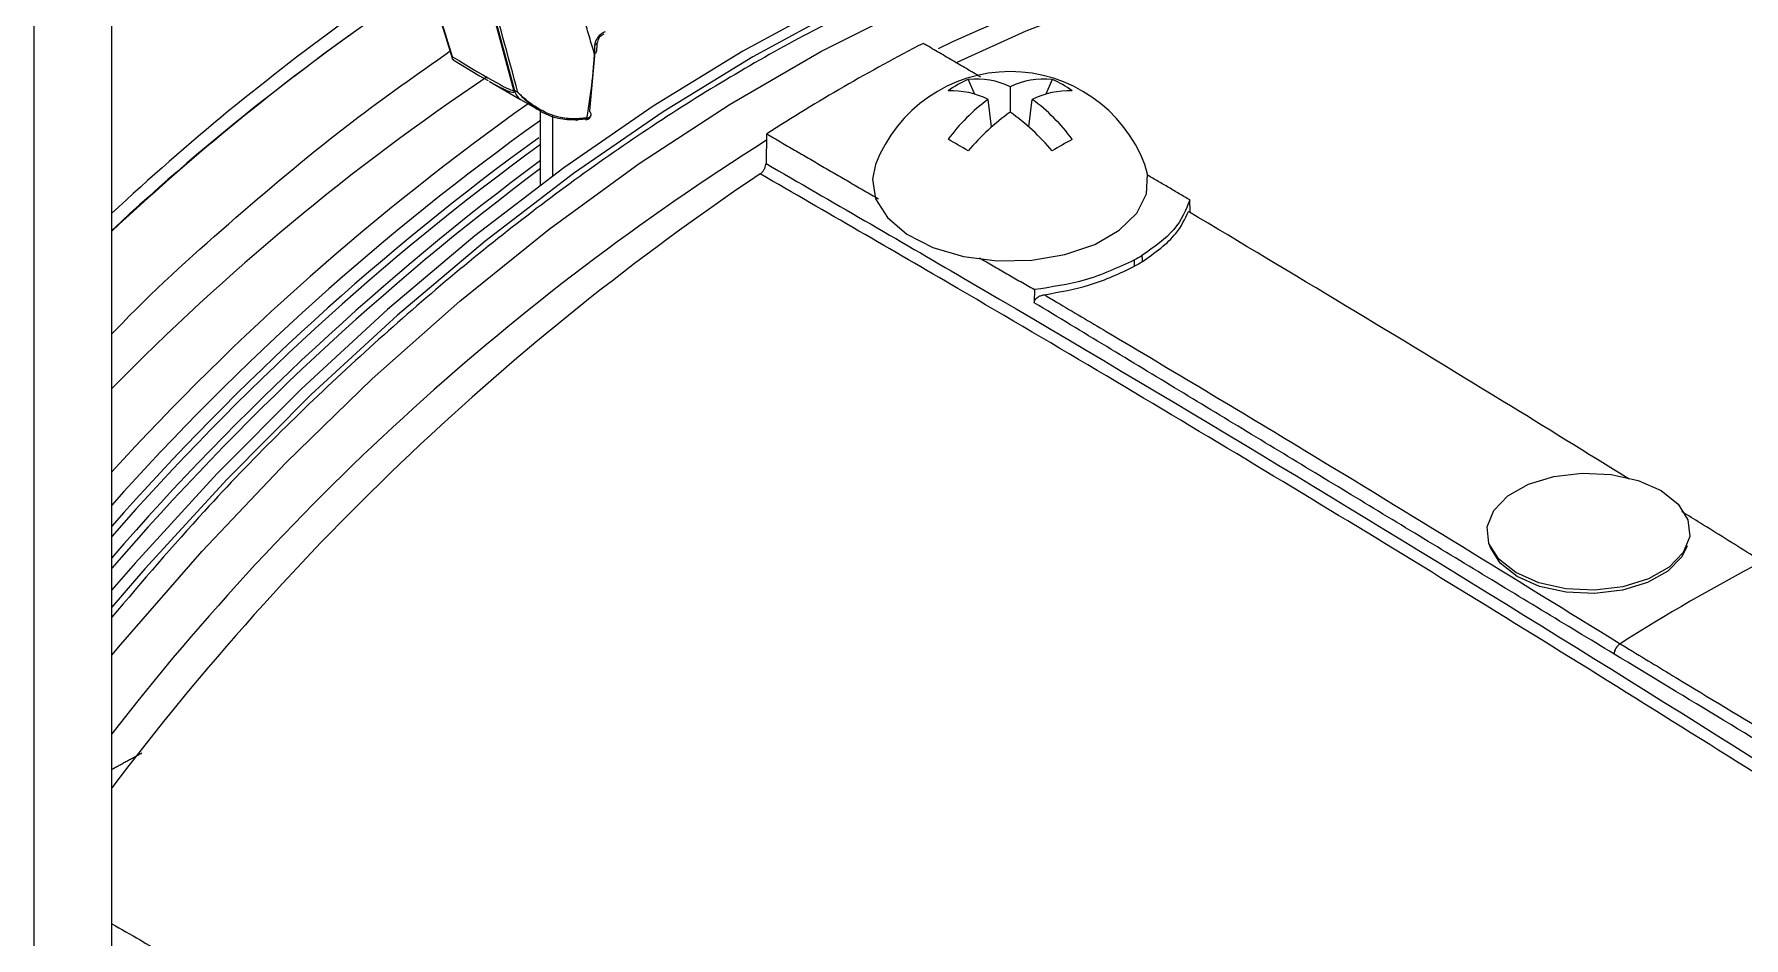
# Model space of a CAD drawing. Extents: x 2 to 136, y 1 to 99.
# Drawn here: x 99.101 to 102.027, y 13.861 to 15.407 of the extents above; entities that cross this region are included whole.
import ezdxf

# ---------------------------------------------------------------- set-up
doc = ezdxf.new("R2010")
doc.units = 0
doc.header["$MEASUREMENT"] = 0
doc.linetypes.add('SLD-Solid', pattern=[0])
doc.layers.add('OBJECT', color=7, linetype='CONTINUOUS')

msp = doc.modelspace()

# ---------------------------------------------------------------- linework, layer by layer
at = {"layer": 'OBJECT', "linetype": 'SLD-Solid', "lineweight": 15}
for p, q in [((99.2336, 9.5786), (99.2336, 16.9051)), ((99.1007, 9.5018), (99.1007, 16.8284)), ((99.7469, 15.5905), (99.8168, 15.3645)), ((99.8169, 15.3687), (99.7487, 15.5894)), ((99.9218, 15.3117), (99.8715, 15.4995)), ((99.8726, 15.4988), (99.9229, 15.311)), ((99.8799, 15.3266), (99.9333, 15.2957)), ((99.9289, 15.3076), (99.9229, 15.311)), ((100.6998, 15.3302), (100.7107, 15.3047)), ((100.7716, 15.3177), (100.7716, 15.274)), ((100.8433, 15.3302), (100.8324, 15.3047)), ((99.9333, 15.2957), (99.9664, 15.2766)), ((100.7398, 15.2488), (100.7337, 15.2958)), ((100.8034, 15.2488), (100.8094, 15.2958)), ((99.9675, 15.1494), (99.9675, 15.277)), ((99.9887, 15.1652), (99.9887, 15.2677)), ((100.3546, 15.2369), (100.3535, 15.186)), ((101.5939, 14.5286), (101.5928, 14.5317))]:
    msp.add_line(p, q, dxfattribs=at)
at = {"layer": 'OBJECT', "linetype": 'SLD-Solid', "lineweight": 15, "flags": 128}
for points in [[(101.6221, 15.6829), (101.4908, 15.6996), (101.3547, 15.7036), (101.2141, 15.6947), (101.0699, 15.6731), (100.9225, 15.6389), (100.7726, 15.592), (100.6208, 15.5329), (100.4677, 15.4617), (100.314, 15.3786), (100.1602, 15.2842), (100.0072, 15.1787), (99.8553, 15.0625), (99.7054, 14.9362), (99.558, 14.8004), (99.4138, 14.6554), (99.2733, 14.5021), (99.2336, 14.4564)], [(101.6391, 15.6731), (101.5078, 15.6898), (101.3716, 15.6938), (101.2311, 15.6849), (101.0869, 15.6633), (100.9395, 15.6291), (100.7896, 15.5822), (100.6378, 15.5231), (100.4847, 15.4519), (100.3309, 15.3688), (100.1772, 15.2744), (100.0241, 15.1689), (99.8723, 15.0527), (99.7224, 14.9264), (99.575, 14.7906), (99.4308, 14.6456), (99.2903, 14.4923), (99.2336, 14.4268)], [(99.2336, 14.3443), (99.2486, 14.3624), (99.3882, 14.5225), (99.5319, 14.6744), (99.6793, 14.8173), (99.8296, 14.9506), (99.9823, 15.0738), (100.1366, 15.1864), (100.2919, 15.2878), (100.4475, 15.3777), (100.6028, 15.4556), (100.7572, 15.5212), (100.9098, 15.5742), (101.0601, 15.6144), (101.2075, 15.6416), (101.3513, 15.6558), (101.4908, 15.6568), (101.6256, 15.6446), (101.7549, 15.6193)], [(101.8644, 15.543), (101.7266, 15.5688), (101.5828, 15.5797), (101.4336, 15.5758), (101.2798, 15.557), (101.1222, 15.5234), (100.9615, 15.4752), (100.7984, 15.4127), (100.68, 15.3589)], [(100.0641, 15.3794), (100.0646, 15.3895), (100.0648, 15.3938)], [(99.8182, 15.3634), (99.8631, 15.3364), (99.8776, 15.3282)], [(99.923, 15.3092), (99.9255, 15.3036), (99.929, 15.2991), (99.9333, 15.2957), (99.9333, 15.2957)], [(100.0289, 15.2624), (100.0289, 15.2612), (100.0288, 15.2604), (100.0288, 15.2598), (100.0287, 15.2595), (100.0286, 15.2595), (100.0284, 15.2598), (100.0283, 15.2604), (100.0282, 15.2613)], [(100.0464, 15.2641), (100.0463, 15.2629), (100.0462, 15.262), (100.046, 15.2613), (100.0457, 15.261), (100.0455, 15.2609)], [(100.5411, 15.1846), (100.5357, 15.1596), (100.5412, 15.1256), (100.5613, 15.0935), (100.5945, 15.0652), (100.6389, 15.0426), (100.6916, 15.0271), (100.7494, 15.0197), (100.8085, 15.0208), (100.8653, 15.0303), (100.9162, 15.0477), (100.958, 15.0718), (100.9882, 15.1012), (101.0047, 15.134), (101.0065, 15.1681), (101.0021, 15.1846)], [(101.5912, 14.5358), (101.5882, 14.5643), (101.5993, 14.5921), (101.6235, 14.617), (101.6588, 14.637), (101.7025, 14.6504), (101.751, 14.6562), (101.8003, 14.6539), (101.8465, 14.6436), (101.8858, 14.6262), (101.915, 14.6032), (101.9318, 14.5763), (101.9348, 14.5478), (101.9237, 14.52), (101.8996, 14.495), (101.8642, 14.4751), (101.8205, 14.4616), (101.772, 14.4559), (101.7227, 14.4582), (101.6765, 14.4685), (101.6373, 14.4858), (101.608, 14.5089), (101.5912, 14.5358)], [(101.9302, 14.5317), (101.9212, 14.513), (101.8974, 14.4885), (101.8626, 14.4688), (101.8196, 14.4556), (101.7719, 14.4499), (101.7233, 14.4522), (101.6779, 14.4623), (101.6392, 14.4794), (101.6104, 14.5021), (101.5939, 14.5286)]]:
    msp.add_lwpolyline(points, dxfattribs=at)
at = {"layer": 'OBJECT', "linetype": 'SLD-Solid', "lineweight": 15}
for centre, radius, start, end in [((101.5106, 13.5849), 1.994, 90.747, 115.6342), ((102.0136, 12.0961), 4.0722, 123.3411, 133.0546), ((102.0802, 12.0501), 4.1726, 125.7379, 133.0162), ((102.0601, 12.055), 4.1328, 125.7402, 133.1505), ((100.0821, 15.391), 0.0175, 109.9965, 170.508), ((100.0583, 15.3803), 0.00589, 281.6413, 350.9635), ((100.059, 15.3947), 0.00586, 281.5276, 351.9959), ((102.1005, 12.5224), 3.2275, 117.2472, 122.7474), ((100.7716, 15.0968), 0.2466, 20.836, 159.164), ((102.1396, 11.9549), 4.0674, 123.8139, 135.5995), ((99.9471, 15.3304), 0.0321, 217.2108, 221.1806), ((99.9341, 15.3305), 0.0224, 236.7566, 240.0193), ((100.7644, 15.1786), 0.1648, 113.0751, 126.9196), ((100.6717, 15.172), 0.1385, 63.4129, 92.5896), ((100.7132, 15.1947), 0.1361, 64.606, 95.6228), ((100.8299, 15.1947), 0.1361, 84.3771, 115.394), ((100.8714, 15.172), 0.1385, 87.4104, 116.5871), ((100.7787, 15.1786), 0.1648, 53.0803, 66.9251), ((102.4951, 11.6871), 4.4119, 125.2908, 137.6675), ((100.9186, 15.0428), 0.3134, 126.163, 143.8844), ((100.6245, 15.0428), 0.3134, 36.1156, 53.837), ((102.5488, 11.644), 4.4427, 125.5232, 138.2643), ((100.0463, 15.2628), 0.0021, 185.0659, 247.4287), ((100.0443, 15.2708), 0.01, 277.3788, 351.6796), ((100.0469, 15.2718), 0.00768, 266.7787, 341.9011), ((100.0484, 15.2699), 0.00581, 354.6154, 55.1579), ((100.9887, 14.9671), 0.3759, 125.285, 140.2138), ((100.5544, 14.9671), 0.3759, 39.7861, 54.7152), ((102.5882, 11.6115), 4.4699, 125.9434, 138.6326), ((102.6847, 11.5287), 4.3704, 122.223, 142.1536), ((100.0413, 14.1067), 1.2829, 59.1157, 60.8897), ((101.502, 14.1064), 1.2832, 119.1105, 120.8841), ((102.6066, 11.5964), 4.4819, 126.0752, 138.8156), ((102.7115, 11.4932), 4.6049, 126.5764, 139.0486), ((102.7315, 11.4771), 4.6187, 126.7585, 139.2303), ((102.9215, 11.3347), 4.6199, 123.9189, 142.9648), ((102.6017, 12.2342), 3.2221, 119.8667, 120.128), ((102.6037, 12.2203), 3.2257, 119.8667, 120.1279), ((103.5238, 11.6861), 3.1763, 117.4627, 122.5319), ((101.8293, 14.344), 0.0242, 124.2145, 173.9673), ((101.8128, 14.3587), 0.0143, 238.1058, 238.8163), ((101.8292, 14.3443), 0.0239, 124.3657, 174.8161)]:
    msp.add_arc(centre, radius, start, end, dxfattribs=at)
for centre, major_axis, ratio, start_param, end_param in [((98.4814, 16.088), (-1.7697, 5.6286), 0.198355, 4.51127, 4.544961), ((99.5396, 15.5624), (0.3822, -0.2512), 0.030867, 5.544506, 6.265171), ((99.5612, 15.5799), (0.3616, -0.2711), 0.058139, 5.832572, 6.304437), ((99.5396, 15.5624), (0.3822, -0.2512), 0.030867, 6.265171, 6.317835), ((99.5612, 15.5799), (0.3616, -0.2711), 0.058139, 0.021251, 0.073915)]:
    msp.add_ellipse(centre, major_axis=major_axis, ratio=ratio, start_param=start_param, end_param=end_param, dxfattribs=at)
for points, knots in [([(101.6843, 15.6491), (101.6094, 15.6616), (101.4595, 15.6867), (101.2159, 15.6754), (100.9626, 15.6287), (100.7008, 15.5422), (100.4346, 15.4193), (100.167, 15.2613), (99.9015, 15.0692), (99.6418, 14.8458), (99.4175, 14.625), (99.286, 14.4709), (99.2336, 14.4095)], [0, 0, 0, 0, 0.10339, 0.207109, 0.310498, 0.413888, 0.517607, 0.620996, 0.724386, 0.828105, 0.931495, 1, 1, 1, 1]), ([(103.1772, 14.7445), (103.0803, 14.8061), (102.8443, 14.9562), (102.4655, 15.1888), (102.1243, 15.3923), (101.9231, 15.5089), (101.8644, 15.543)], [0, 0, 0, 0, 0.224142, 0.545792, 0.867469, 1, 1, 1, 1]), ([(101.8939, 15.5512), (101.9526, 15.5171), (102.1538, 15.4004), (102.495, 15.1967), (102.8732, 14.9635), (103.1089, 14.8132), (103.2058, 14.7514)], [0, 0, 0, 0, 0.132531, 0.454207, 0.77585, 1, 1, 1, 1]), ([(100.0779, 15.4115), (100.076, 15.4106), (100.072, 15.4087), (100.0667, 15.4038), (100.0627, 15.3981), (100.0606, 15.3929), (100.0603, 15.39), (100.0602, 15.389)], [0, 0, 0, 0, 0.219063, 0.43802, 0.659217, 0.879998, 1, 1, 1, 1]), ([(99.2336, 14.8944), (99.2396, 14.9006), (99.3084, 14.9724), (99.4457, 15.0951), (99.6329, 15.2524), (99.7564, 15.3391), (99.8124, 15.3785)], [0, 0, 0, 0, 0.032509, 0.374179, 0.715848, 1, 1, 1, 1]), ([(99.8166, 15.3651), (99.8165, 15.3661), (99.8164, 15.3672), (99.8169, 15.3686), (99.8169, 15.3687)], [0, 0, 0, 0, 0.980028, 1, 1, 1, 1]), ([(100.0595, 15.3746), (100.0591, 15.3693), (100.0572, 15.3427), (100.0533, 15.3054), (100.0482, 15.2748), (100.0464, 15.2641)], [0, 0, 0, 0, 0.139683, 0.698663, 1, 1, 1, 1]), ([(100.0289, 15.2624), (100.0197, 15.2627), (99.9961, 15.2637), (99.9621, 15.2794), (99.9397, 15.2968), (99.9298, 15.3066), (99.929, 15.3075), (99.9289, 15.3076)], [0, 0, 0, 0, 0.244744, 0.626729, 0.967928, 0.996144, 1, 1, 1, 1]), ([(99.9289, 15.3076), (99.929, 15.3075), (99.9299, 15.3065), (99.9328, 15.3033), (99.9428, 15.2931), (99.9636, 15.2767), (99.9947, 15.2618), (100.0181, 15.2614), (100.0282, 15.2613)], [0, 0, 0, 0, 0.003659, 0.034965, 0.112488, 0.381452, 0.732442, 1, 1, 1, 1]), ([(100.3435, 15.1684), (100.3447, 15.1693), (100.3471, 15.1711), (100.3501, 15.1752), (100.3524, 15.1798), (100.3533, 15.1835), (100.3534, 15.1855), (100.3535, 15.186)], [0, 0, 0, 0, 0.227366, 0.454733, 0.6821, 0.909465, 1, 1, 1, 1]), ([(104.5104, 12.4872), (104.5034, 12.4922), (104.4683, 12.5173), (104.3209, 12.6221), (103.9554, 12.8794), (103.3921, 13.2664), (102.6027, 13.7908), (101.6994, 14.365), (100.9084, 14.8421), (100.4563, 15.1032), (100.3435, 15.1684)], [0, 0, 0, 0, 0.005085, 0.025423, 0.106777, 0.269519, 0.432262, 0.675683, 0.919105, 1, 1, 1, 1]), ([(100.3535, 15.186), (100.4663, 15.1209), (100.899, 14.8709), (101.6513, 14.418), (102.6098, 13.811), (103.5672, 13.176), (104.2034, 12.728), (104.5215, 12.5041)], [0, 0, 0, 0, 0.08089, 0.310335, 0.539781, 0.76989, 1, 1, 1, 1]), ([(101.079, 15.1238), (101.0721, 15.1064), (101.0583, 15.0716), (101.0175, 15.0428), (100.9971, 15.0284)], [0, 0, 0, 0, 0.499339, 1, 1, 1, 1]), ([(100.9974, 15.0176), (101.0193, 15.0333), (101.0562, 15.0598), (101.0707, 15.0912), (101.0766, 15.104)], [0, 0, 0, 0, 0.593206, 1, 1, 1, 1]), ([(101.8313, 14.6458), (101.759, 14.6905), (101.5075, 14.8462), (101.2559, 14.9967), (101.0766, 15.104)], [0, 0, 0, 0, 0.287239, 1, 1, 1, 1]), ([(100.9844, 15.021), (100.9568, 15.0081), (100.9057, 14.9843), (100.8422, 14.9746), (100.813, 14.9702)], [0, 0, 0, 0, 0.540093, 1, 1, 1, 1]), ([(100.8297, 14.9615), (100.8564, 14.9663), (100.9137, 14.9766), (100.96, 14.9985), (100.9846, 15.0103)], [0, 0, 0, 0, 0.466003, 1, 1, 1, 1]), ([(100.8127, 14.9478), (100.8129, 14.949), (100.8132, 14.9514), (100.8155, 14.9548), (100.819, 14.9577), (100.8238, 14.9602), (100.8277, 14.961), (100.8297, 14.9615)], [0, 0, 0, 0, 0.172104, 0.343699, 0.527172, 0.746258, 1, 1, 1, 1]), ([(100.8297, 14.9615), (100.8368, 14.9573), (100.8722, 14.9364), (101.021, 14.8483), (101.3427, 14.656), (101.6358, 14.4751), (101.8157, 14.3641)], [0, 0, 0, 0, 0.021546, 0.107731, 0.452475, 1, 1, 1, 1]), ([(102.059, 14.5045), (102.0519, 14.5089), (102.0167, 14.531), (101.9708, 14.5597), (101.9319, 14.5837), (101.9213, 14.5902)], [0, 0, 0, 0, 0.153686, 0.768428, 1, 1, 1, 1]), ([(101.8157, 14.3641), (101.8228, 14.3598), (101.8582, 14.3383), (102.0069, 14.2483), (102.6018, 13.8883), (103.5682, 13.3033), (104.4213, 12.7869), (104.8213, 12.5449)], [0, 0, 0, 0, 0.007069, 0.035343, 0.14844, 0.600828, 1, 1, 1, 1]), ([(99.2336, 13.8849), (99.2497, 13.8756), (99.3729, 13.8045), (99.5507, 13.7018), (99.7669, 13.5768), (100.0199, 13.4304), (100.2509, 13.2966), (100.4284, 13.1939), (100.4598, 13.1757)], [0, 0, 0, 0, 0.039872, 0.305108, 0.437736, 0.570367, 0.924033, 1, 1, 1, 1])]:
    msp.add_open_spline(points, degree=3, knots=knots, dxfattribs=at)
for points in [[(102.6485, 15.2819), (102.0125, 15.6353)], [(100.0595, 15.3746), (100.0264, 15.487)], [(100.0517, 15.2747), (100.0608, 15.3753)], [(100.0602, 15.389), (100.0595, 15.3746)], [(100.721, 15.3341), (100.6228, 15.3917)], [(99.8193, 15.3628), (99.8166, 15.3651)], [(100.0282, 15.2613), (100.0443, 15.2627)], [(100.0464, 15.2641), (100.0289, 15.2624)], [(100.3546, 15.2369), (100.5461, 15.1255)], [(101.079, 15.1238), (101.0068, 15.1662)], [(101.0798, 15.102), (101.079, 15.1238)], [(100.719, 15.0249), (100.813, 14.9702)], [(100.9846, 15.0103), (100.9844, 15.021)], [(100.9971, 15.0284), (100.9974, 15.0176)], [(100.813, 14.9702), (100.8127, 14.9478)], [(101.8052, 14.3466), (100.8127, 14.9478)], [(104.8109, 12.5273), (101.8054, 14.3465)], [(99.2336, 14.1492), (99.2848, 14.1771)]]:
    msp.add_open_spline(points, degree=1, dxfattribs=at)

doc.saveas('drawing.dxf')
